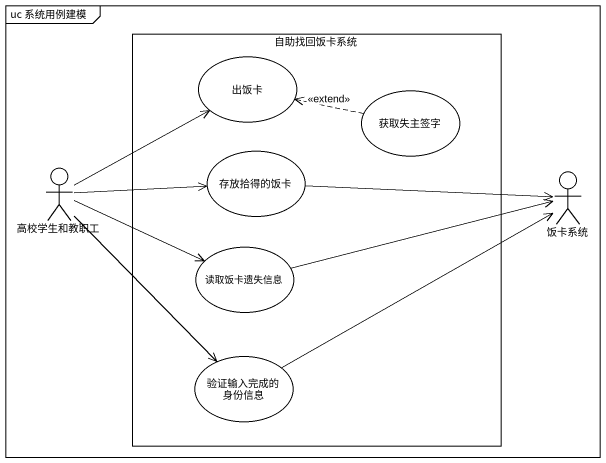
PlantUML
@startuml
mainframe uc 系统用例建模
rectangle 自助找回饭卡系统 {
  usecase 出饭卡
  usecase 获取失主签字
  usecase 存放拾得的饭卡
  usecase 读取饭卡遗失信息
  usecase 验证输入完成的身份信息
}
actor 高校学生和教职工
actor 饭卡系统
获取失主签字 .left.> 出饭卡 : <<extend>>
存放拾得的饭卡 -right-> 饭卡系统
高校学生和教职工 -up-> 出饭卡
高校学生和教职工 -right-> 存放拾得的饭卡
高校学生和教职工 -right-> 读取饭卡遗失信息
高校学生和教职工 --> 验证输入完成的身份信息
读取饭卡遗失信息 -right-> 饭卡系统
验证输入完成的身份信息 -right-> 饭卡系统
@enduml
